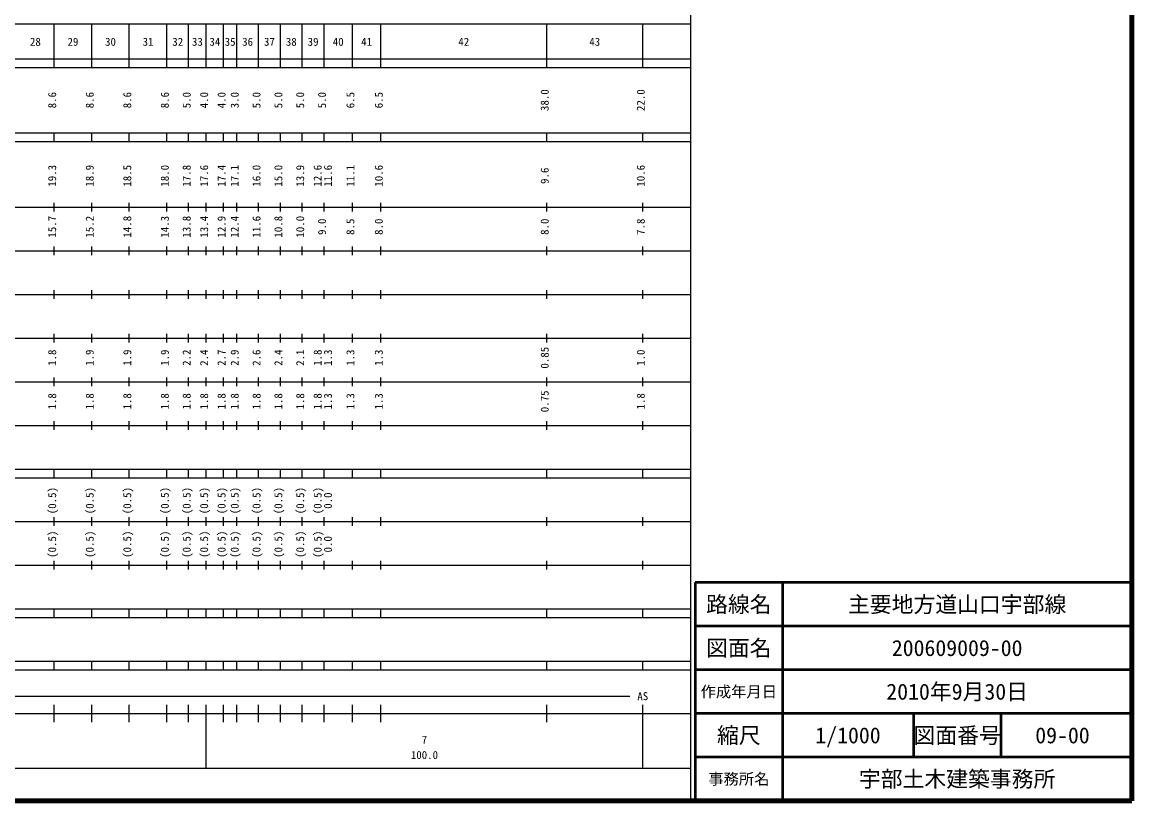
# Model space of a CAD drawing. Units: millimetres on the paper, enlarged 1000 times. Extents: x 40000 to 680000, y 20000 to 380000.
# Drawn here: x 425874 to 680000, y 20000 to 198357 of the extents above; entities that cross this region are included whole.
import ezdxf
from ezdxf.enums import TextEntityAlignment as Align

# ---------------------------------------------------------------- set-up
doc = ezdxf.new("R2010")
doc.units = ezdxf.units.MM
doc.header["$LTSCALE"] = 1000
for name, color, linetype, lineweight in [('M-TTL', 2, 'Continuous', 140), ('M-TTL-BAND', 7, 'Continuous', 25), ('M-TTL-FRAM', 2, 'Continuous', 50), ('M-TTL-LINE', 7, 'Continuous', 50)]:
    doc.layers.add(name, color=color, linetype=linetype, lineweight=lineweight)
doc.layers.add('M-TTL-TXT', color=7, linetype='Continuous')
doc.styles.add('ＭＳ ゴシック', font='')
doc.styles.get('ＭＳ ゴシック').set_extended_font_data('MS Gothic')

msp = doc.modelspace()

# ---------------------------------------------------------------- linework, layer by layer
at = {"layer": 'M-TTL'}
for p, q in [((680000, 20000), (680000, 380000)), ((40000, 20000), (680000, 20000))]:
    msp.add_line(p, q, dxfattribs=at)
at = {"layer": 'M-TTL-BAND'}
for p, q in [((579000, 20000), (579000, 370000)), ((68000, 198000), (579000, 198000)), ((433200, 188000), (433200, 198000)), ((441800, 188000), (441800, 198000)), ((450400, 188000), (450400, 198000)), ((459000, 188000), (459000, 198000)), ((464000, 188000), (464000, 198000)), ((468000, 188000), (468000, 198000)), ((472000, 188000), (472000, 198000)), ((475000, 188000), (475000, 198000)), ((480000, 188000), (480000, 198000)), ((485000, 188000), (485000, 198000)), ((490000, 188000), (490000, 198000)), ((495000, 188000), (495000, 198000)), ((501500, 188000), (501500, 198000)), ((508000, 188000), (508000, 198000)), ((546000, 188000), (546000, 198000)), ((568000, 188000), (568000, 198000)), ((40000, 190000), (579000, 190000)), ((40000, 188000), (579000, 188000)), ((40000, 173000), (579000, 173000)), ((433200, 171000), (433200, 173000)), ((441800, 171000), (441800, 173000)), ((450400, 171000), (450400, 173000)), ((459000, 171000), (459000, 173000)), ((464000, 171000), (464000, 173000)), ((468000, 171000), (468000, 173000)), ((472000, 171000), (472000, 173000)), ((475000, 171000), (475000, 173000)), ((480000, 171000), (480000, 173000)), ((485000, 171000), (485000, 173000)), ((490000, 171000), (490000, 173000)), ((495000, 171000), (495000, 173000)), ((501500, 171000), (501500, 173000)), ((508000, 171000), (508000, 173000)), ((546000, 171000), (546000, 173000)), ((568000, 171000), (568000, 173000)), ((40000, 171000), (579000, 171000)), ((40000, 156000), (579000, 156000)), ((433200, 155000), (433200, 157000)), ((441800, 155000), (441800, 157000)), ((450400, 155000), (450400, 157000)), ((459000, 155000), (459000, 157000)), ((464000, 155000), (464000, 157000)), ((468000, 155000), (468000, 157000)), ((472000, 155000), (472000, 157000)), ((475000, 155000), (475000, 157000)), ((480000, 155000), (480000, 157000)), ((485000, 155000), (485000, 157000)), ((490000, 155000), (490000, 157000)), ((495000, 155000), (495000, 157000)), ((501500, 155000), (501500, 157000)), ((508000, 155000), (508000, 157000)), ((546000, 155000), (546000, 157000)), ((568000, 155000), (568000, 157000)), ((46000, 146000), (579000, 146000)), ((433200, 145000), (433200, 147000)), ((441800, 145000), (441800, 147000)), ((450400, 145000), (450400, 147000)), ((459000, 145000), (459000, 147000)), ((464000, 145000), (464000, 147000)), ((468000, 145000), (468000, 147000)), ((472000, 145000), (472000, 147000)), ((475000, 145000), (475000, 147000)), ((480000, 145000), (480000, 147000)), ((485000, 145000), (485000, 147000)), ((490000, 145000), (490000, 147000)), ((495000, 145000), (495000, 147000)), ((501500, 145000), (501500, 147000)), ((508000, 145000), (508000, 147000)), ((546000, 145000), (546000, 147000)), ((568000, 145000), (568000, 147000)), ((52000, 136000), (579000, 136000)), ((433200, 135000), (433200, 137000)), ((441800, 135000), (441800, 137000)), ((450400, 135000), (450400, 137000)), ((459000, 135000), (459000, 137000)), ((464000, 135000), (464000, 137000)), ((468000, 135000), (468000, 137000)), ((472000, 135000), (472000, 137000)), ((475000, 135000), (475000, 137000)), ((480000, 135000), (480000, 137000)), ((485000, 135000), (485000, 137000)), ((490000, 135000), (490000, 137000)), ((495000, 135000), (495000, 137000)), ((501500, 135000), (501500, 137000)), ((508000, 135000), (508000, 137000)), ((546000, 135000), (546000, 137000)), ((568000, 135000), (568000, 137000)), ((46000, 126000), (579000, 126000)), ((433200, 125000), (433200, 127000)), ((441800, 125000), (441800, 127000)), ((450400, 125000), (450400, 127000)), ((459000, 125000), (459000, 127000)), ((464000, 125000), (464000, 127000)), ((468000, 125000), (468000, 127000)), ((472000, 125000), (472000, 127000)), ((475000, 125000), (475000, 127000)), ((480000, 125000), (480000, 127000)), ((485000, 125000), (485000, 127000)), ((490000, 125000), (490000, 127000)), ((495000, 125000), (495000, 127000)), ((501500, 125000), (501500, 127000)), ((508000, 125000), (508000, 127000)), ((546000, 125000), (546000, 127000)), ((568000, 125000), (568000, 127000)), ((433200, 115000), (433200, 117000)), ((441800, 115000), (441800, 117000)), ((450400, 115000), (450400, 117000)), ((459000, 115000), (459000, 117000)), ((464000, 115000), (464000, 117000)), ((468000, 115000), (468000, 117000)), ((472000, 115000), (472000, 117000)), ((475000, 115000), (475000, 117000)), ((480000, 115000), (480000, 117000)), ((485000, 115000), (485000, 117000)), ((490000, 115000), (490000, 117000)), ((495000, 115000), (495000, 117000)), ((501500, 115000), (501500, 117000)), ((508000, 115000), (508000, 117000)), ((546000, 115000), (546000, 117000)), ((568000, 115000), (568000, 117000)), ((52000, 116000), (579000, 116000)), ((433200, 105000), (433200, 107000)), ((441800, 105000), (441800, 107000)), ((450400, 105000), (450400, 107000)), ((459000, 105000), (459000, 107000)), ((464000, 105000), (464000, 107000)), ((468000, 105000), (468000, 107000)), ((472000, 105000), (472000, 107000)), ((475000, 105000), (475000, 107000)), ((480000, 105000), (480000, 107000)), ((485000, 105000), (485000, 107000)), ((490000, 105000), (490000, 107000)), ((495000, 105000), (495000, 107000)), ((501500, 105000), (501500, 107000)), ((508000, 105000), (508000, 107000)), ((546000, 105000), (546000, 107000)), ((568000, 105000), (568000, 107000)), ((46000, 106000), (579000, 106000)), ((40000, 96000), (579000, 96000)), ((433200, 94000), (433200, 96000)), ((441800, 94000), (441800, 96000)), ((450400, 94000), (450400, 96000)), ((459000, 94000), (459000, 96000)), ((464000, 94000), (464000, 96000)), ((468000, 94000), (468000, 96000)), ((472000, 94000), (472000, 96000)), ((475000, 94000), (475000, 96000)), ((480000, 94000), (480000, 96000)), ((485000, 94000), (485000, 96000)), ((490000, 94000), (490000, 96000)), ((495000, 94000), (495000, 96000)), ((501500, 94000), (501500, 96000)), ((508000, 94000), (508000, 96000)), ((546000, 94000), (546000, 96000)), ((568000, 94000), (568000, 96000)), ((40000, 94000), (579000, 94000)), ((49000, 84000), (579000, 84000)), ((433200, 83000), (433200, 85000)), ((441800, 83000), (441800, 85000)), ((450400, 83000), (450400, 85000)), ((459000, 83000), (459000, 85000)), ((464000, 83000), (464000, 85000)), ((468000, 83000), (468000, 85000)), ((472000, 83000), (472000, 85000)), ((475000, 83000), (475000, 85000)), ((480000, 83000), (480000, 85000)), ((485000, 83000), (485000, 85000)), ((490000, 83000), (490000, 85000)), ((495000, 83000), (495000, 85000)), ((501500, 83000), (501500, 85000)), ((508000, 83000), (508000, 85000)), ((546000, 83000), (546000, 85000)), ((568000, 83000), (568000, 85000)), ((40000, 74000), (579000, 74000)), ((433200, 73000), (433200, 75000)), ((441800, 73000), (441800, 75000)), ((450400, 73000), (450400, 75000)), ((459000, 73000), (459000, 75000)), ((464000, 73000), (464000, 75000)), ((468000, 73000), (468000, 75000)), ((472000, 73000), (472000, 75000)), ((475000, 73000), (475000, 75000)), ((480000, 73000), (480000, 75000)), ((485000, 73000), (485000, 75000)), ((490000, 73000), (490000, 75000)), ((495000, 73000), (495000, 75000)), ((501500, 73000), (501500, 75000)), ((508000, 73000), (508000, 75000)), ((546000, 73000), (546000, 75000)), ((568000, 73000), (568000, 75000)), ((40000, 64000), (579000, 64000)), ((433200, 62000), (433200, 64000)), ((441800, 62000), (441800, 64000)), ((450400, 62000), (450400, 64000)), ((459000, 62000), (459000, 64000)), ((464000, 62000), (464000, 64000)), ((468000, 62000), (468000, 64000)), ((472000, 62000), (472000, 64000)), ((475000, 62000), (475000, 64000)), ((480000, 62000), (480000, 64000)), ((485000, 62000), (485000, 64000)), ((490000, 62000), (490000, 64000)), ((495000, 62000), (495000, 64000)), ((501500, 62000), (501500, 64000)), ((508000, 62000), (508000, 64000)), ((546000, 62000), (546000, 64000)), ((568000, 62000), (568000, 64000)), ((40000, 62000), (579000, 62000)), ((40000, 52000), (579000, 52000)), ((433200, 50000), (433200, 52000)), ((441800, 50000), (441800, 52000)), ((450400, 50000), (450400, 52000)), ((459000, 50000), (459000, 52000)), ((464000, 50000), (464000, 52000)), ((468000, 50000), (468000, 52000)), ((472000, 50000), (472000, 52000)), ((475000, 50000), (475000, 52000)), ((480000, 50000), (480000, 52000)), ((485000, 50000), (485000, 52000)), ((490000, 50000), (490000, 52000)), ((495000, 50000), (495000, 52000)), ((501500, 50000), (501500, 52000)), ((508000, 50000), (508000, 52000)), ((546000, 50000), (546000, 52000)), ((568000, 50000), (568000, 52000)), ((40000, 50000), (579000, 50000)), ((71000, 44000), (565000, 44000)), ((433200, 38000), (433200, 42000)), ((441800, 38000), (441800, 42000)), ((450400, 38000), (450400, 42000)), ((459000, 38000), (459000, 42000)), ((464000, 38000), (464000, 42000)), ((468000, 27500), (468000, 42000)), ((472000, 38000), (472000, 42000)), ((475000, 38000), (475000, 42000)), ((480000, 38000), (480000, 42000)), ((485000, 38000), (485000, 42000)), ((490000, 38000), (490000, 42000)), ((495000, 38000), (495000, 42000)), ((501500, 38000), (501500, 42000)), ((508000, 38000), (508000, 42000)), ((546000, 38000), (546000, 42000)), ((568000, 27500), (568000, 42000)), ((40000, 40000), (579000, 40000)), ((68000, 27500), (579000, 27500))]:
    msp.add_line(p, q, dxfattribs=at)
at = {"layer": 'M-TTL-FRAM'}
for p, q in [((680000, 70000), (580000, 70000)), ((580000, 70000), (580000, 20000))]:
    msp.add_line(p, q, dxfattribs=at)
at = {"layer": 'M-TTL-LINE'}
for p, q in [((600000, 70000), (600000, 20000)), ((680000, 60000), (580000, 60000)), ((680000, 50000), (580000, 50000)), ((680000, 40000), (580000, 40000)), ((630000, 40000), (630000, 30000)), ((650000, 40000), (650000, 30000)), ((680000, 30000), (580000, 30000))]:
    msp.add_line(p, q, dxfattribs=at)

# ---------------------------------------------------------------- texts
at = {"layer": 'M-TTL-BAND', "style": 'ＭＳ ゴシック'}
for s, p in [('28', (428900, 192405)), ('29', (437500, 192405)), ('30', (446100, 192405)), ('31', (454700, 192405)), ('32', (461500, 192405)), ('33', (466000, 192405)), ('34', (470000, 192405)), ('35', (473500, 192405)), ('36', (477500, 192405)), ('37', (482500, 192405)), ('38', (487500, 192405)), ('39', (492500, 192405)), ('40', (498250, 192405)), ('41', (504750, 192405)), ('42', (527000, 192405)), ('43', (557000, 192405)), ('AS', (568000, 42500)), ('7', (518000, 32523)), ('100.0', (518000, 29033))]:
    msp.add_text(s, height=1833, dxfattribs=at).set_placement(p, align=Align.BOTTOM_CENTER)
for s, p in [('8.6', (434200, 180500)), ('8.6', (442800, 180500)), ('8.6', (451400, 180500)), ('8.6', (460000, 180500)), ('5.0', (465000, 180500)), ('4.0', (469000, 180500)), ('4.0', (473000, 180500)), ('3.0', (476000, 180500)), ('5.0', (481000, 180500)), ('5.0', (486000, 180500)), ('5.0', (491000, 180500)), ('5.0', (496000, 180500)), ('6.5', (502500, 180500)), ('6.5', (509000, 180500)), ('38.0', (547000, 180500)), ('22.0', (569000, 180500)), ('19.3', (434200, 163174)), ('18.9', (442800, 163174)), ('18.5', (451400, 163174)), ('18.0', (460000, 163174)), ('17.8', (465000, 163174)), ('17.6', (469000, 163174)), ('17.4', (473000, 163174)), ('17.1', (476000, 163174)), ('16.0', (481000, 163174)), ('15.0', (486000, 163174)), ('13.9', (491000, 163174)), ('12.6', (495000, 163174)), ('11.6', (497370, 163174)), ('11.1', (502500, 163174)), ('10.6', (509000, 163174)), ('10.6', (569000, 163174)), ('9.6', (547000, 163174)), ('15.7', (434200, 151500)), ('15.2', (442800, 151500)), ('14.8', (451400, 151500)), ('14.3', (460000, 151500)), ('13.8', (465000, 151500)), ('13.4', (469000, 151500)), ('12.9', (473000, 151500)), ('12.4', (476000, 151500)), ('11.6', (481000, 151500)), ('10.8', (486000, 151500)), ('10.0', (491000, 151500)), ('9.0', (496000, 151500)), ('8.5', (502500, 151500)), ('8.0', (509000, 151500)), ('8.0', (547000, 151500)), ('7.8', (569000, 151500)), ('1.8', (434200, 121500)), ('1.9', (442800, 121500)), ('1.9', (451400, 121500)), ('1.9', (460000, 121500)), ('2.2', (465000, 121500)), ('2.4', (469000, 121500)), ('2.7', (473000, 121500)), ('2.9', (476000, 121500)), ('2.6', (481000, 121500)), ('2.4', (486000, 121500)), ('2.1', (491000, 121500)), ('1.8', (495000, 121500)), ('1.3', (497370, 121500)), ('1.3', (502500, 121500)), ('1.3', (509000, 121500)), ('0.85', (547000, 121500)), ('1.0', (569000, 121500)), ('1.8', (434200, 111500)), ('1.8', (442800, 111500)), ('1.8', (451400, 111500)), ('1.8', (460000, 111500)), ('1.8', (465000, 111500)), ('1.8', (469000, 111500)), ('1.8', (473000, 111500)), ('1.8', (476000, 111500)), ('1.8', (481000, 111500)), ('1.8', (486000, 111500)), ('1.8', (491000, 111500)), ('1.8', (495000, 111500)), ('1.3', (497370, 111500)), ('1.3', (502500, 111500)), ('1.3', (509000, 111500)), ('0.75', (547000, 111500)), ('1.8', (569000, 111500)), ('(0.5)', (434200, 88764)), ('(0.5)', (442800, 88764)), ('(0.5)', (451400, 88764)), ('(0.5)', (460000, 88764)), ('(0.5)', (465000, 88764)), ('(0.5)', (469000, 88764)), ('(0.5)', (473000, 88764)), ('(0.5)', (476000, 88764)), ('(0.5)', (481000, 88764)), ('(0.5)', (486000, 88764)), ('(0.5)', (491000, 88764)), ('(0.5)', (495000, 88764)), ('0.0', (497370, 88764)), ('(0.5)', (434200, 78764)), ('(0.5)', (442800, 78764)), ('(0.5)', (451400, 78764)), ('(0.5)', (460000, 78764)), ('(0.5)', (465000, 78764)), ('(0.5)', (469000, 78764)), ('(0.5)', (473000, 78764)), ('(0.5)', (476000, 78764)), ('(0.5)', (481000, 78764)), ('(0.5)', (486000, 78764)), ('(0.5)', (491000, 78764)), ('(0.5)', (495000, 78764)), ('0.0', (497370, 78764))]:
    msp.add_text(s, height=1833, rotation=90, dxfattribs=at).set_placement(p, align=Align.BOTTOM_CENTER)
at = {"layer": 'M-TTL-TXT', "style": 'ＭＳ ゴシック'}
for s, height, p in [('路線名', 3666, (590000, 65000)), ('主要地方道山口宇部線', 3666, (640000, 65000)), ('図面名', 3666, (590000, 55000)), ('200609009-00', 3666, (640000, 55000)), ('作成年月日', 2566, (590000, 45000)), ('2010年9月30日', 3666, (640000, 45000)), ('縮尺', 3666, (590000, 35000)), ('1/1000', 3666, (615000, 35000)), ('図面番号', 3666, (640000, 35000)), ('09-00', 3666, (664125, 35000)), ('事務所名', 2566, (590000, 25000)), ('宇部土木建築事務所', 3666, (640000, 25000))]:
    msp.add_text(s, height=height, dxfattribs=at).set_placement(p, align=Align.MIDDLE_CENTER)

doc.saveas('drawing.dxf')
